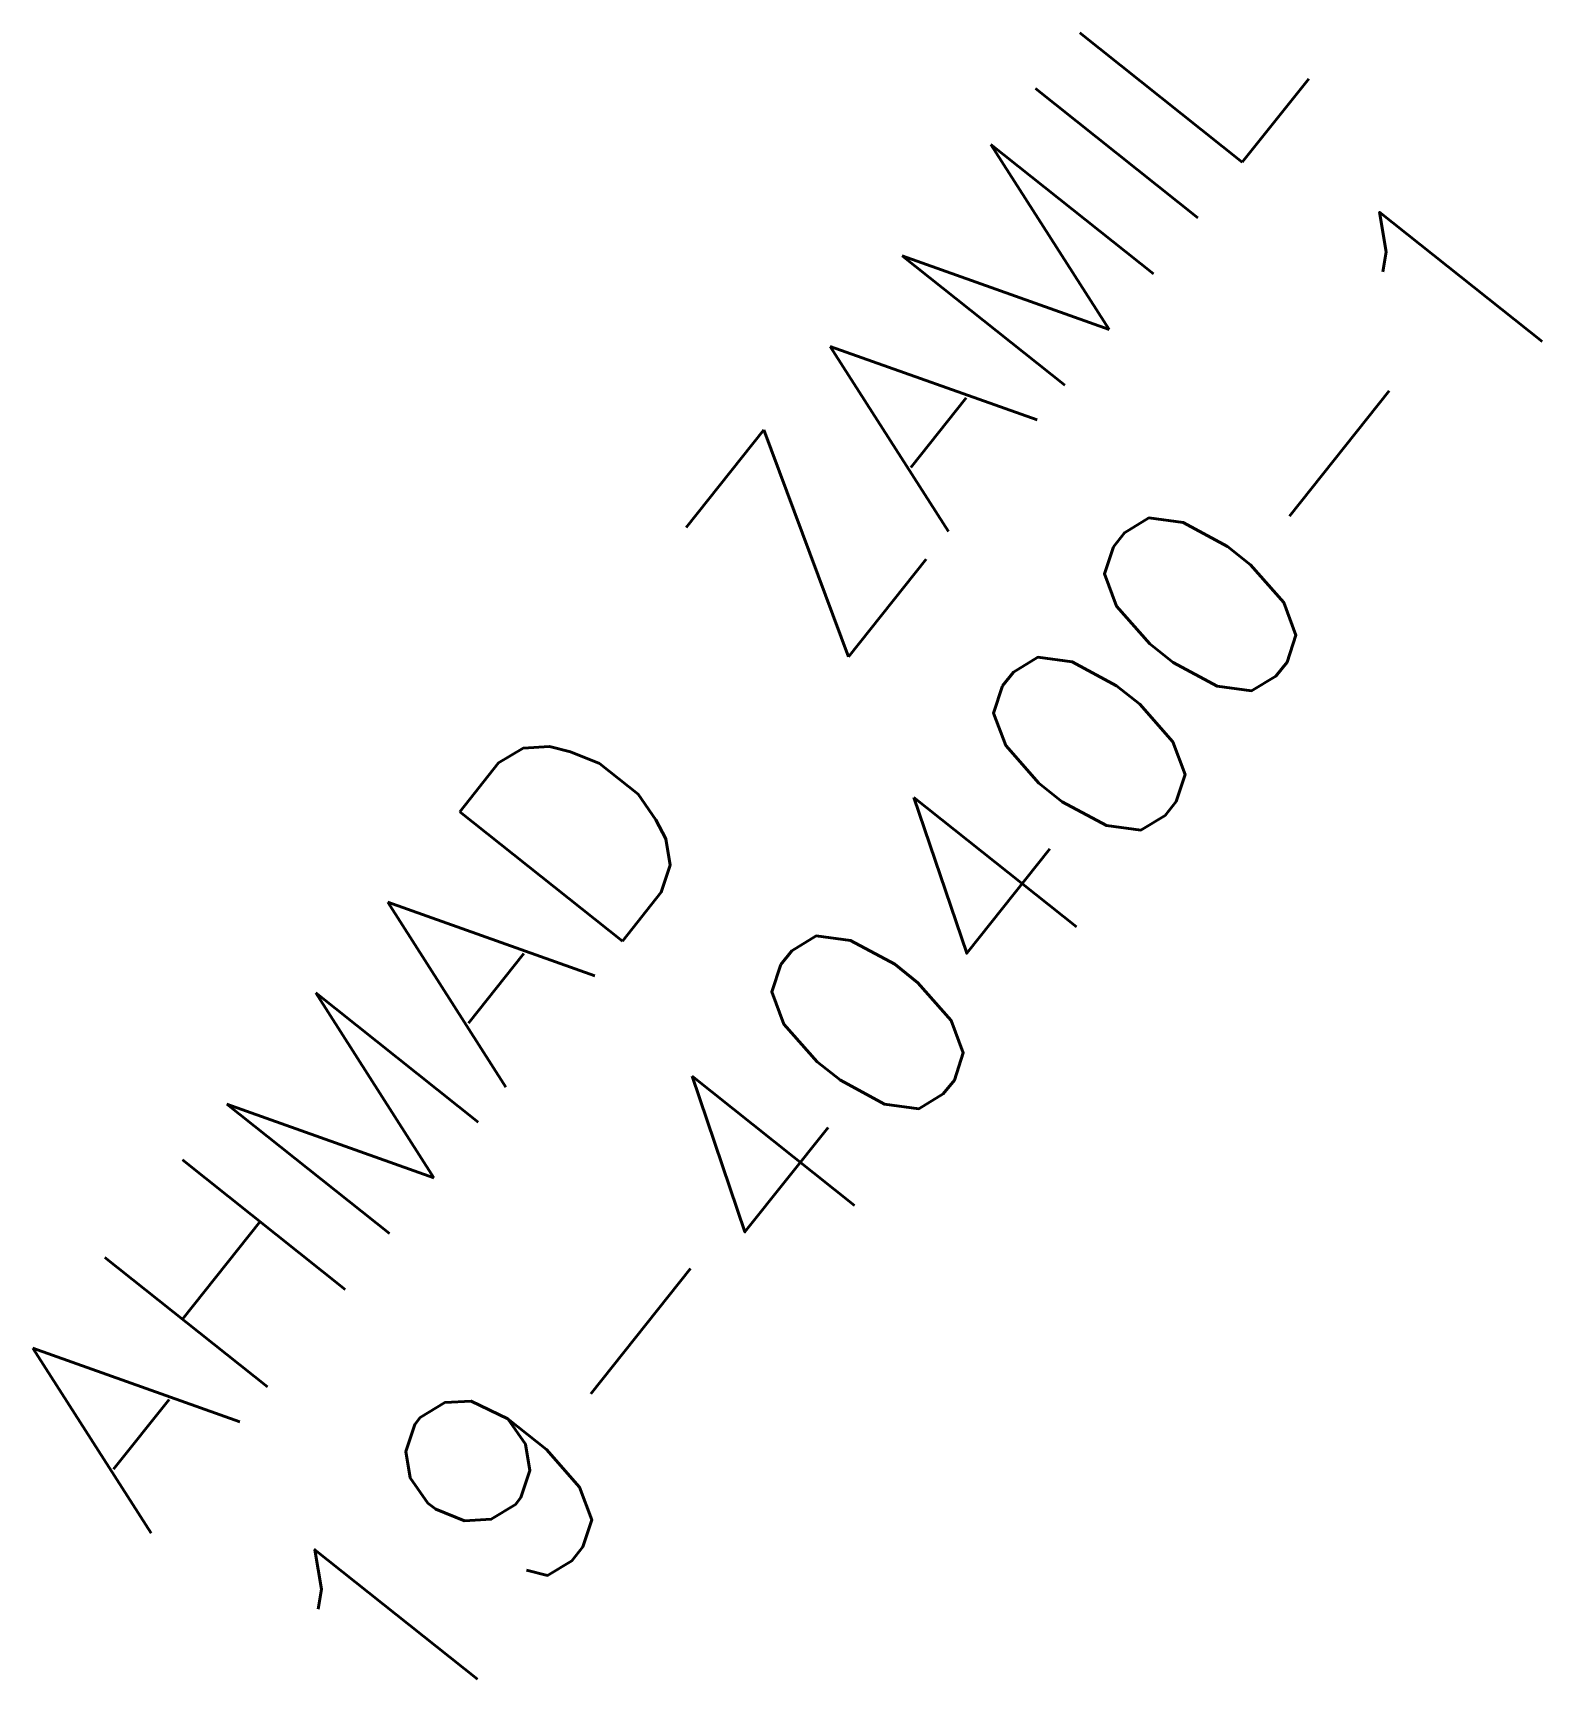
# Model space of a CAD drawing. Header units: inches. Extents: x 82.7 to 108.1, y 69.8 to 97.5.
import ezdxf

# ---------------------------------------------------------------- set-up
doc = ezdxf.new("R2010")
doc.units = ezdxf.units.IN
doc.header["$MEASUREMENT"] = 0
doc.styles.get("Standard").update_dxf_attribs({"font": 'txt.shx', "height": 5.5})

msp = doc.modelspace()

# ---------------------------------------------------------------- texts
for s, p in [('AHMAD ZAMIL', (84.616, 72.128)), ('19-40400-1', (89.181, 68.495))]:
    msp.add_text(s, height=3.5, rotation=51.4866).set_placement(p)

doc.saveas('drawing.dxf')
